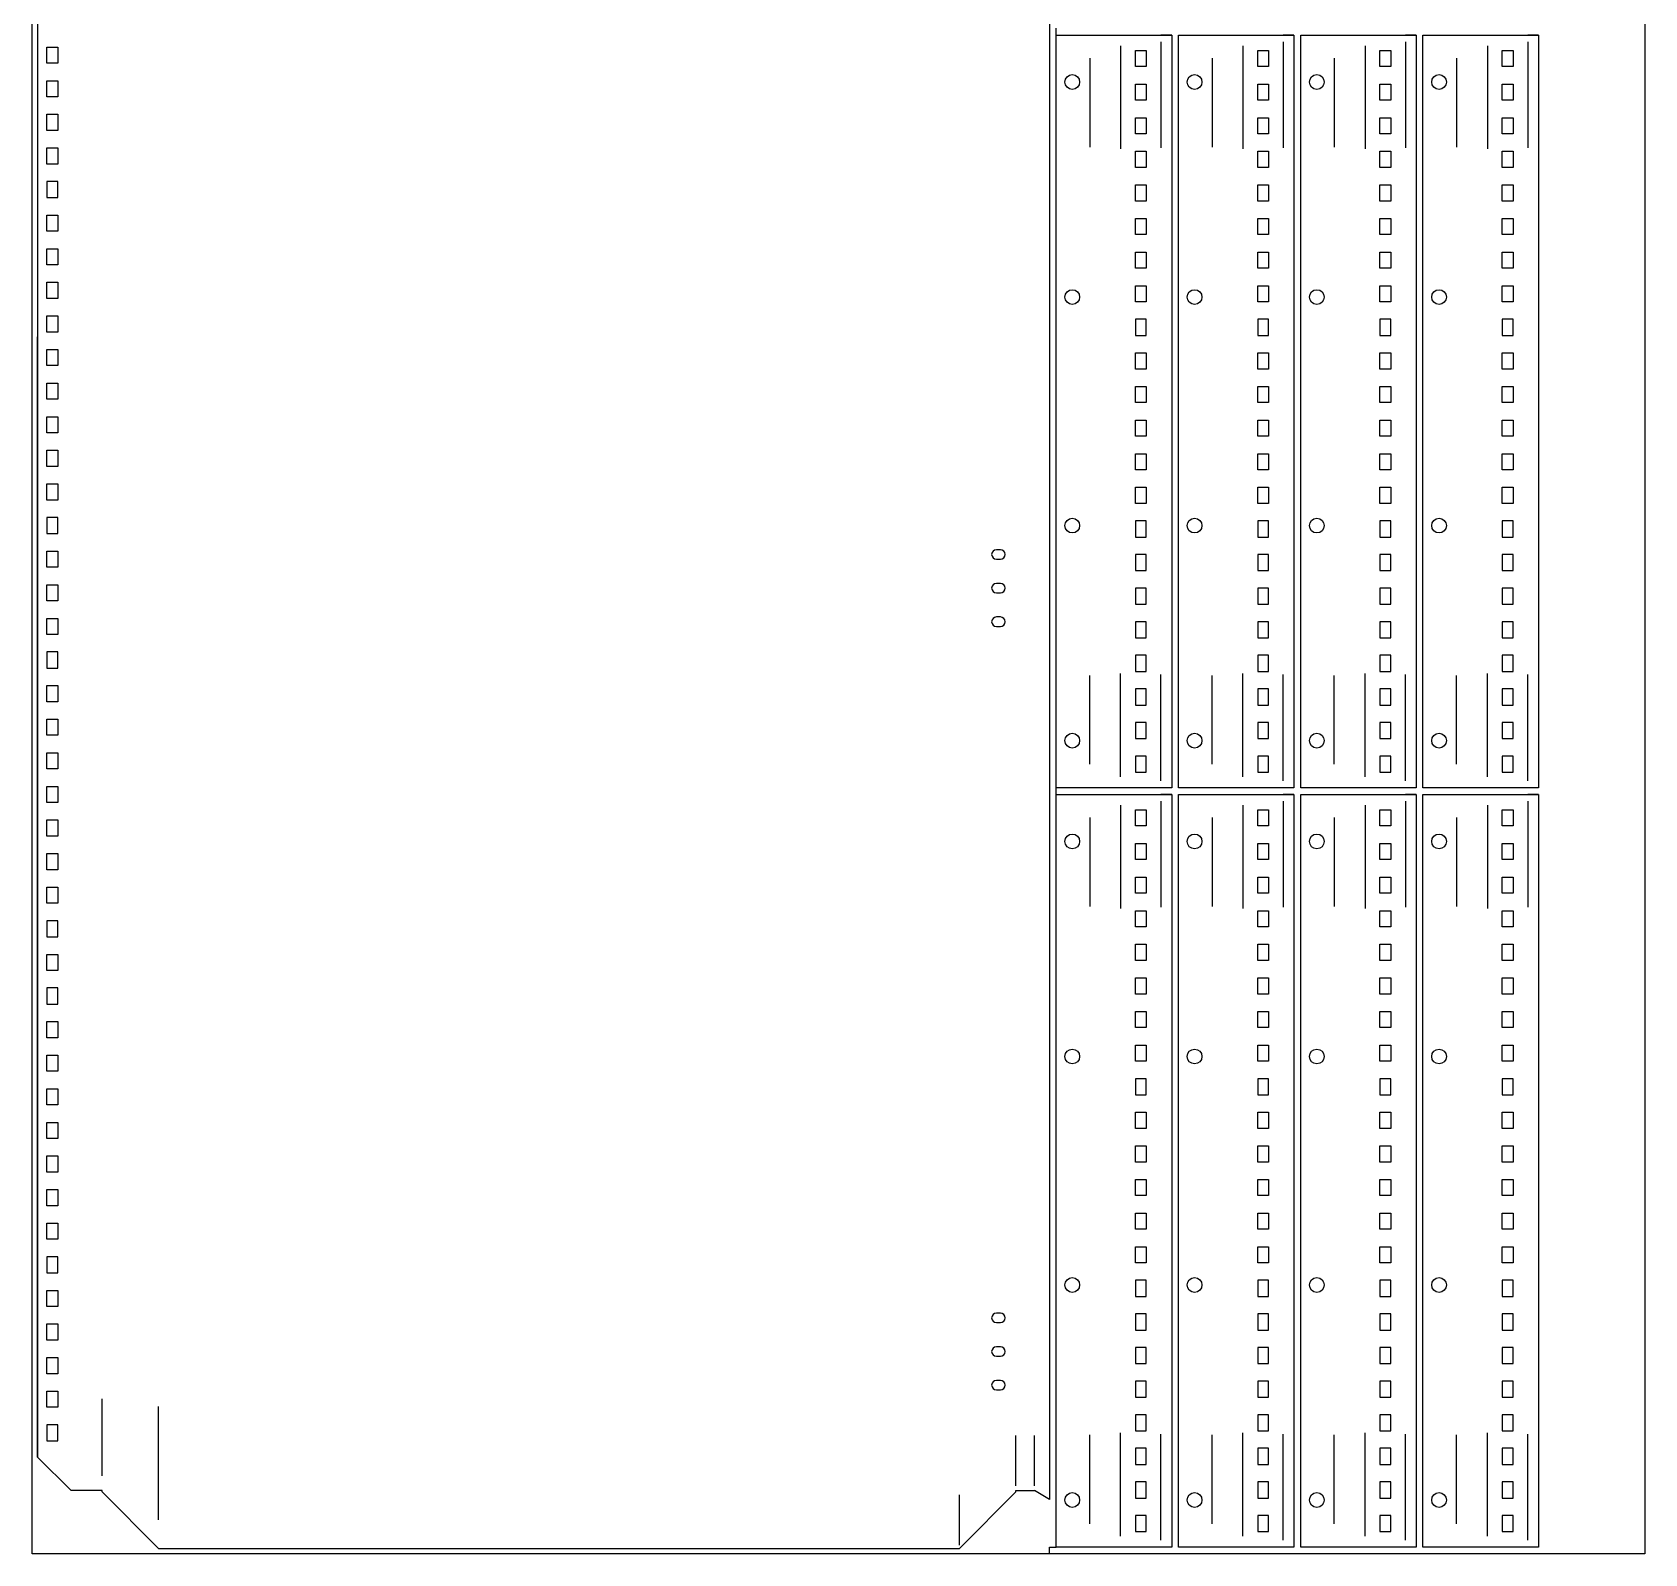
# Model space of a CAD drawing. Header units: millimetres. Extents: x 4422 to 11886, y 3045 to 5549.
# Drawn here: x 7563 to 8763, y 3045 to 4177 of the extents above; entities that cross this region are included whole.
import ezdxf

# ---------------------------------------------------------------- set-up
doc = ezdxf.new("R2010")
doc.units = ezdxf.units.MM

msp = doc.modelspace()

# ---------------------------------------------------------------- linework, layer by layer
for p, q in [((7563.1, 3044.9), (7563.1, 5444.9)), ((8763.1, 5444.9), (8763.1, 3044.9)), ((8320.1, 5009.4), (8320.1, 3085.4)), ((7567.1, 4978.9), (7567.1, 3116.9)), ((8325.1, 4174.9), (8325.1, 4179.9)), ((8325.1, 3614.9), (8325.1, 4174.9)), ((8325.1, 4174.9), (8411.1, 4174.9)), ((8325.1, 4174.9), (8350.1, 4174.9)), ((8325.1, 4174.9), (8337.1, 4174.9)), ((8350.1, 4174.9), (8373.1, 4174.9)), ((8373.1, 4166.8), (8373.1, 4090.1)), ((8411.1, 4174.9), (8403.1, 4174.9)), ((8403.1, 4169.8), (8403.1, 4090.9)), ((8411.1, 4174.9), (8411.1, 3614.9)), ((8416.1, 3614.9), (8416.1, 4174.9)), ((8416.1, 4174.9), (8502.1, 4174.9)), ((8416.1, 4174.9), (8441.1, 4174.9)), ((8416.1, 4174.9), (8428.1, 4174.9)), ((8441.1, 4174.9), (8464.1, 4174.9)), ((8464.1, 4166.8), (8464.1, 4090.1)), ((8502.1, 4174.9), (8494.1, 4174.9)), ((8494.1, 4169.8), (8494.1, 4090.9)), ((8502.1, 4174.9), (8502.1, 3614.9)), ((8507.1, 3614.9), (8507.1, 4174.9)), ((8507.1, 4174.9), (8593.1, 4174.9)), ((8507.1, 4174.9), (8532.1, 4174.9)), ((8507.1, 4174.9), (8519.1, 4174.9)), ((8532.1, 4174.9), (8555.1, 4174.9)), ((8555.1, 4166.8), (8555.1, 4090.1)), ((8593.1, 4174.9), (8585.1, 4174.9)), ((8585.1, 4169.8), (8585.1, 4090.9)), ((8593.1, 4174.9), (8593.1, 3614.9)), ((8598.1, 3614.9), (8598.1, 4174.9)), ((8598.1, 4174.9), (8684.1, 4174.9)), ((8598.1, 4174.9), (8623.1, 4174.9)), ((8598.1, 4174.9), (8610.1, 4174.9)), ((8623.1, 4174.9), (8646.1, 4174.9)), ((8646.1, 4166.8), (8646.1, 4090.1)), ((8684.1, 4174.9), (8676.1, 4174.9)), ((8676.1, 4169.8), (8676.1, 4090.9)), ((8684.1, 4174.9), (8684.1, 3614.9)), ((8350.1, 4157.6), (8350.1, 4091.5)), ((8441.1, 4157.6), (8441.1, 4091.5)), ((8532.1, 4157.6), (8532.1, 4091.5)), ((8623.1, 4157.6), (8623.1, 4091.5)), ((8350.1, 3632.3), (8350.1, 3698.4)), ((8373.1, 3623.1), (8373.1, 3699.8)), ((8403.1, 3620.1), (8403.1, 3699)), ((8441.1, 3632.3), (8441.1, 3698.4)), ((8464.1, 3623.1), (8464.1, 3699.8)), ((8494.1, 3620.1), (8494.1, 3699)), ((8532.1, 3632.3), (8532.1, 3698.4)), ((8555.1, 3623.1), (8555.1, 3699.8)), ((8585.1, 3620.1), (8585.1, 3699)), ((8623.1, 3632.3), (8623.1, 3698.4)), ((8646.1, 3623.1), (8646.1, 3699.8)), ((8676.1, 3620.1), (8676.1, 3699)), ((8325.1, 3609.9), (8325.1, 3614.9)), ((8411.1, 3614.9), (8325.1, 3614.9)), ((8502.1, 3614.9), (8416.1, 3614.9)), ((8593.1, 3614.9), (8507.1, 3614.9)), ((8684.1, 3614.9), (8598.1, 3614.9)), ((8325.1, 3049.9), (8325.1, 3609.9)), ((8325.1, 3609.9), (8411.1, 3609.9)), ((8325.1, 3609.9), (8350.1, 3609.9)), ((8325.1, 3609.9), (8337.1, 3609.9)), ((8350.1, 3609.9), (8373.1, 3609.9)), ((8373.1, 3601.8), (8373.1, 3525.1)), ((8411.1, 3609.9), (8403.1, 3609.9)), ((8403.1, 3604.8), (8403.1, 3525.9)), ((8411.1, 3609.9), (8411.1, 3049.9)), ((8416.1, 3049.9), (8416.1, 3609.9)), ((8416.1, 3609.9), (8502.1, 3609.9)), ((8416.1, 3609.9), (8441.1, 3609.9)), ((8416.1, 3609.9), (8428.1, 3609.9)), ((8441.1, 3609.9), (8464.1, 3609.9)), ((8464.1, 3601.8), (8464.1, 3525.1)), ((8502.1, 3609.9), (8494.1, 3609.9)), ((8494.1, 3604.8), (8494.1, 3525.9)), ((8502.1, 3609.9), (8502.1, 3049.9)), ((8507.1, 3049.9), (8507.1, 3609.9)), ((8507.1, 3609.9), (8593.1, 3609.9)), ((8507.1, 3609.9), (8532.1, 3609.9)), ((8507.1, 3609.9), (8519.1, 3609.9)), ((8532.1, 3609.9), (8555.1, 3609.9)), ((8555.1, 3601.8), (8555.1, 3525.1)), ((8593.1, 3609.9), (8585.1, 3609.9)), ((8585.1, 3604.8), (8585.1, 3525.9)), ((8593.1, 3609.9), (8593.1, 3049.9)), ((8598.1, 3049.9), (8598.1, 3609.9)), ((8598.1, 3609.9), (8684.1, 3609.9)), ((8598.1, 3609.9), (8623.1, 3609.9)), ((8598.1, 3609.9), (8610.1, 3609.9)), ((8623.1, 3609.9), (8646.1, 3609.9)), ((8646.1, 3601.8), (8646.1, 3525.1)), ((8684.1, 3609.9), (8676.1, 3609.9)), ((8676.1, 3604.8), (8676.1, 3525.9)), ((8684.1, 3609.9), (8684.1, 3049.9)), ((8350.1, 3592.6), (8350.1, 3526.5)), ((8441.1, 3592.6), (8441.1, 3526.5)), ((8532.1, 3592.6), (8532.1, 3526.5)), ((8623.1, 3592.6), (8623.1, 3526.5)), ((7615.1, 3103), (7615.1, 3160.3)), ((7657.1, 3070.1), (7657.1, 3154.5)), ((8295.1, 3095.5), (8295.1, 3133)), ((8309.1, 3095.5), (8309.1, 3133)), ((8350.1, 3067.3), (8350.1, 3133.4)), ((8373.1, 3058.1), (8373.1, 3134.8)), ((8403.1, 3055.1), (8403.1, 3134)), ((8441.1, 3067.3), (8441.1, 3133.4)), ((8464.1, 3058.1), (8464.1, 3134.8)), ((8494.1, 3055.1), (8494.1, 3134)), ((8532.1, 3067.3), (8532.1, 3133.4)), ((8555.1, 3058.1), (8555.1, 3134.8)), ((8585.1, 3055.1), (8585.1, 3134)), ((8623.1, 3067.3), (8623.1, 3133.4)), ((8646.1, 3058.1), (8646.1, 3134.8)), ((8676.1, 3055.1), (8676.1, 3134)), ((7567.1, 3116.9), (7592.1, 3091.9)), ((7615.1, 3091.9), (7592.1, 3091.9)), ((7615.1, 3090.9), (7615.1, 3091.9)), ((7615.1, 3090.9), (7615.1, 3091.9)), ((7657.1, 3048.9), (7615.1, 3090.9)), ((7657.1, 3048.9), (7615.1, 3090.9)), ((8253.1, 3048.9), (8295.1, 3090.9)), ((8253.1, 3051.4), (8253.1, 3088.9)), ((8295.1, 3090.9), (8295.1, 3091.9)), ((8295.1, 3090.9), (8295.1, 3091.9)), ((8295.1, 3091.9), (8309.1, 3091.9)), ((8320.1, 3085.4), (8309.1, 3091.9)), ((7657.1, 3048.9), (8253.1, 3048.9)), ((8253.1, 3048.9), (8253.1, 3048.9)), ((8253.1, 3048.9), (8253.1, 3048.9)), ((8320.1, 3044.9), (8320.1, 3049.9)), ((8320.1, 3049.9), (8325.1, 3049.9)), ((8411.1, 3049.9), (8325.1, 3049.9)), ((8502.1, 3049.9), (8416.1, 3049.9)), ((8593.1, 3049.9), (8507.1, 3049.9)), ((8684.1, 3049.9), (8598.1, 3049.9)), ((8763.1, 3044.9), (7563.1, 3044.9))]:
    msp.add_line(p, q)
at = {"color": 1}
for p, q in [((7567.1, 4088.4), (7567.1, 3950.4)), ((7567.1, 3117.9), (7567.1, 3116.9)), ((7615.1, 3090.9), (7615.1, 3091.9)), ((7657.1, 3048.9), (7615.1, 3090.9))]:
    msp.add_line(p, q, dxfattribs=at)
for points in [[(7567.1, 4920.4), (7567.1, 4088.4)], [(7567.1, 3116.9), (7567.1, 3950.4)], [(7567.1, 3116.9), (7567.1, 3117.9)]]:
    msp.add_lwpolyline(points, dxfattribs=at)
at = {"color": 0}
for points in [[(7582.1, 4165.9), (7582.1, 4153.9), (7574.1, 4153.9), (7574.1, 4165.9)], [(8384.1, 4151.4), (8384.1, 4163.4), (8392.1, 4163.4), (8392.1, 4151.4)], [(8475.1, 4151.4), (8475.1, 4163.4), (8483.1, 4163.4), (8483.1, 4151.4)], [(8566.1, 4151.4), (8566.1, 4163.4), (8574.1, 4163.4), (8574.1, 4151.4)], [(8657.1, 4151.4), (8657.1, 4163.4), (8665.1, 4163.4), (8665.1, 4151.4)], [(7582.1, 4140.9), (7582.1, 4128.9), (7574.1, 4128.9), (7574.1, 4140.9)], [(8384.1, 4126.4), (8384.1, 4138.4), (8392.1, 4138.4), (8392.1, 4126.4)], [(8475.1, 4126.4), (8475.1, 4138.4), (8483.1, 4138.4), (8483.1, 4126.4)], [(8566.1, 4126.4), (8566.1, 4138.4), (8574.1, 4138.4), (8574.1, 4126.4)], [(8657.1, 4126.4), (8657.1, 4138.4), (8665.1, 4138.4), (8665.1, 4126.4)], [(7582.1, 4115.9), (7582.1, 4103.9), (7574.1, 4103.9), (7574.1, 4115.9)], [(8384.1, 4101.4), (8384.1, 4113.4), (8392.1, 4113.4), (8392.1, 4101.4)], [(8475.1, 4101.4), (8475.1, 4113.4), (8483.1, 4113.4), (8483.1, 4101.4)], [(8566.1, 4101.4), (8566.1, 4113.4), (8574.1, 4113.4), (8574.1, 4101.4)], [(8657.1, 4101.4), (8657.1, 4113.4), (8665.1, 4113.4), (8665.1, 4101.4)], [(7582.1, 4090.9), (7582.1, 4078.9), (7574.1, 4078.9), (7574.1, 4090.9)], [(8384.1, 4076.4), (8384.1, 4088.4), (8392.1, 4088.4), (8392.1, 4076.4)], [(8475.1, 4076.4), (8475.1, 4088.4), (8483.1, 4088.4), (8483.1, 4076.4)], [(8566.1, 4076.4), (8566.1, 4088.4), (8574.1, 4088.4), (8574.1, 4076.4)], [(8657.1, 4076.4), (8657.1, 4088.4), (8665.1, 4088.4), (8665.1, 4076.4)], [(7582.1, 4053.9), (7582.1, 4065.9), (7574.1, 4065.9), (7574.1, 4053.9)], [(8384.1, 4051.4), (8384.1, 4063.4), (8392.1, 4063.4), (8392.1, 4051.4)], [(8475.1, 4051.4), (8475.1, 4063.4), (8483.1, 4063.4), (8483.1, 4051.4)], [(8566.1, 4051.4), (8566.1, 4063.4), (8574.1, 4063.4), (8574.1, 4051.4)], [(8657.1, 4051.4), (8657.1, 4063.4), (8665.1, 4063.4), (8665.1, 4051.4)], [(7582.1, 4040.9), (7582.1, 4028.9), (7574.1, 4028.9), (7574.1, 4040.9)], [(8384.1, 4026.4), (8384.1, 4038.4), (8392.1, 4038.4), (8392.1, 4026.4)], [(8475.1, 4026.4), (8475.1, 4038.4), (8483.1, 4038.4), (8483.1, 4026.4)], [(8566.1, 4026.4), (8566.1, 4038.4), (8574.1, 4038.4), (8574.1, 4026.4)], [(8657.1, 4026.4), (8657.1, 4038.4), (8665.1, 4038.4), (8665.1, 4026.4)], [(7582.1, 4015.9), (7582.1, 4003.9), (7574.1, 4003.9), (7574.1, 4015.9)], [(8384.1, 4001.4), (8384.1, 4013.4), (8392.1, 4013.4), (8392.1, 4001.4)], [(8475.1, 4001.4), (8475.1, 4013.4), (8483.1, 4013.4), (8483.1, 4001.4)], [(8566.1, 4001.4), (8566.1, 4013.4), (8574.1, 4013.4), (8574.1, 4001.4)], [(8657.1, 4001.4), (8657.1, 4013.4), (8665.1, 4013.4), (8665.1, 4001.4)], [(7582.1, 3990.9), (7582.1, 3978.9), (7574.1, 3978.9), (7574.1, 3990.9)], [(8384.1, 3976.4), (8384.1, 3988.4), (8392.1, 3988.4), (8392.1, 3976.4)], [(8475.1, 3976.4), (8475.1, 3988.4), (8483.1, 3988.4), (8483.1, 3976.4)], [(8566.1, 3976.4), (8566.1, 3988.4), (8574.1, 3988.4), (8574.1, 3976.4)], [(8657.1, 3976.4), (8657.1, 3988.4), (8665.1, 3988.4), (8665.1, 3976.4)], [(7582.1, 3965.9), (7582.1, 3953.9), (7574.1, 3953.9), (7574.1, 3965.9)], [(8384.1, 3963.4), (8384.1, 3951.4), (8392.1, 3951.4), (8392.1, 3963.4)], [(8475.1, 3963.4), (8475.1, 3951.4), (8483.1, 3951.4), (8483.1, 3963.4)], [(8566.1, 3963.4), (8566.1, 3951.4), (8574.1, 3951.4), (8574.1, 3963.4)], [(8657.1, 3963.4), (8657.1, 3951.4), (8665.1, 3951.4), (8665.1, 3963.4)], [(7582.1, 3940.9), (7582.1, 3928.9), (7574.1, 3928.9), (7574.1, 3940.9)], [(8384.1, 3926.4), (8384.1, 3938.4), (8392.1, 3938.4), (8392.1, 3926.4)], [(8475.1, 3926.4), (8475.1, 3938.4), (8483.1, 3938.4), (8483.1, 3926.4)], [(8566.1, 3926.4), (8566.1, 3938.4), (8574.1, 3938.4), (8574.1, 3926.4)], [(8657.1, 3926.4), (8657.1, 3938.4), (8665.1, 3938.4), (8665.1, 3926.4)], [(7582.1, 3915.9), (7582.1, 3903.9), (7574.1, 3903.9), (7574.1, 3915.9)], [(8384.1, 3901.4), (8384.1, 3913.4), (8392.1, 3913.4), (8392.1, 3901.4)], [(8475.1, 3901.4), (8475.1, 3913.4), (8483.1, 3913.4), (8483.1, 3901.4)], [(8566.1, 3901.4), (8566.1, 3913.4), (8574.1, 3913.4), (8574.1, 3901.4)], [(8657.1, 3901.4), (8657.1, 3913.4), (8665.1, 3913.4), (8665.1, 3901.4)], [(7582.1, 3890.9), (7582.1, 3878.9), (7574.1, 3878.9), (7574.1, 3890.9)], [(8384.1, 3876.4), (8384.1, 3888.4), (8392.1, 3888.4), (8392.1, 3876.4)], [(8475.1, 3876.4), (8475.1, 3888.4), (8483.1, 3888.4), (8483.1, 3876.4)], [(8566.1, 3876.4), (8566.1, 3888.4), (8574.1, 3888.4), (8574.1, 3876.4)], [(8657.1, 3876.4), (8657.1, 3888.4), (8665.1, 3888.4), (8665.1, 3876.4)], [(7582.1, 3865.9), (7582.1, 3853.9), (7574.1, 3853.9), (7574.1, 3865.9)], [(8384.1, 3851.4), (8384.1, 3863.4), (8392.1, 3863.4), (8392.1, 3851.4)], [(8475.1, 3851.4), (8475.1, 3863.4), (8483.1, 3863.4), (8483.1, 3851.4)], [(8566.1, 3851.4), (8566.1, 3863.4), (8574.1, 3863.4), (8574.1, 3851.4)], [(8657.1, 3851.4), (8657.1, 3863.4), (8665.1, 3863.4), (8665.1, 3851.4)], [(7582.1, 3840.9), (7582.1, 3828.9), (7574.1, 3828.9), (7574.1, 3840.9)], [(8384.1, 3826.4), (8384.1, 3838.4), (8392.1, 3838.4), (8392.1, 3826.4)], [(8475.1, 3826.4), (8475.1, 3838.4), (8483.1, 3838.4), (8483.1, 3826.4)], [(8566.1, 3826.4), (8566.1, 3838.4), (8574.1, 3838.4), (8574.1, 3826.4)], [(8657.1, 3826.4), (8657.1, 3838.4), (8665.1, 3838.4), (8665.1, 3826.4)], [(7582.1, 3803.9), (7582.1, 3815.9), (7574.1, 3815.9), (7574.1, 3803.9)], [(8384.1, 3813.4), (8384.1, 3801.4), (8392.1, 3801.4), (8392.1, 3813.4)], [(8475.1, 3813.4), (8475.1, 3801.4), (8483.1, 3801.4), (8483.1, 3813.4)], [(8566.1, 3813.4), (8566.1, 3801.4), (8574.1, 3801.4), (8574.1, 3813.4)], [(8657.1, 3813.4), (8657.1, 3801.4), (8665.1, 3801.4), (8665.1, 3813.4)], [(7582.1, 3790.9), (7582.1, 3778.9), (7574.1, 3778.9), (7574.1, 3790.9)], [(8384.1, 3788.4), (8384.1, 3776.4), (8392.1, 3776.4), (8392.1, 3788.4)], [(8475.1, 3788.4), (8475.1, 3776.4), (8483.1, 3776.4), (8483.1, 3788.4)], [(8566.1, 3788.4), (8566.1, 3776.4), (8574.1, 3776.4), (8574.1, 3788.4)], [(8657.1, 3788.4), (8657.1, 3776.4), (8665.1, 3776.4), (8665.1, 3788.4)], [(7582.1, 3765.9), (7582.1, 3753.9), (7574.1, 3753.9), (7574.1, 3765.9)], [(8384.1, 3763.4), (8384.1, 3751.4), (8392.1, 3751.4), (8392.1, 3763.4)], [(8475.1, 3763.4), (8475.1, 3751.4), (8483.1, 3751.4), (8483.1, 3763.4)], [(8566.1, 3763.4), (8566.1, 3751.4), (8574.1, 3751.4), (8574.1, 3763.4)], [(8657.1, 3763.4), (8657.1, 3751.4), (8665.1, 3751.4), (8665.1, 3763.4)], [(7582.1, 3740.9), (7582.1, 3728.9), (7574.1, 3728.9), (7574.1, 3740.9)], [(8384.1, 3738.4), (8384.1, 3726.4), (8392.1, 3726.4), (8392.1, 3738.4)], [(8475.1, 3738.4), (8475.1, 3726.4), (8483.1, 3726.4), (8483.1, 3738.4)], [(8566.1, 3738.4), (8566.1, 3726.4), (8574.1, 3726.4), (8574.1, 3738.4)], [(8657.1, 3738.4), (8657.1, 3726.4), (8665.1, 3726.4), (8665.1, 3738.4)], [(7582.1, 3703.9), (7582.1, 3715.9), (7574.1, 3715.9), (7574.1, 3703.9)], [(8384.1, 3713.4), (8384.1, 3701.4), (8392.1, 3701.4), (8392.1, 3713.4)], [(8475.1, 3713.4), (8475.1, 3701.4), (8483.1, 3701.4), (8483.1, 3713.4)], [(8566.1, 3713.4), (8566.1, 3701.4), (8574.1, 3701.4), (8574.1, 3713.4)], [(8657.1, 3713.4), (8657.1, 3701.4), (8665.1, 3701.4), (8665.1, 3713.4)], [(7582.1, 3690.9), (7582.1, 3678.9), (7574.1, 3678.9), (7574.1, 3690.9)], [(8384.1, 3688.4), (8384.1, 3676.4), (8392.1, 3676.4), (8392.1, 3688.4)], [(8475.1, 3688.4), (8475.1, 3676.4), (8483.1, 3676.4), (8483.1, 3688.4)], [(8566.1, 3688.4), (8566.1, 3676.4), (8574.1, 3676.4), (8574.1, 3688.4)], [(8657.1, 3688.4), (8657.1, 3676.4), (8665.1, 3676.4), (8665.1, 3688.4)], [(7582.1, 3665.9), (7582.1, 3653.9), (7574.1, 3653.9), (7574.1, 3665.9)], [(8384.1, 3663.4), (8384.1, 3651.4), (8392.1, 3651.4), (8392.1, 3663.4)], [(8475.1, 3663.4), (8475.1, 3651.4), (8483.1, 3651.4), (8483.1, 3663.4)], [(8566.1, 3663.4), (8566.1, 3651.4), (8574.1, 3651.4), (8574.1, 3663.4)], [(8657.1, 3663.4), (8657.1, 3651.4), (8665.1, 3651.4), (8665.1, 3663.4)], [(7582.1, 3640.9), (7582.1, 3628.9), (7574.1, 3628.9), (7574.1, 3640.9)], [(8384.1, 3638.4), (8384.1, 3626.4), (8392.1, 3626.4), (8392.1, 3638.4)], [(8475.1, 3638.4), (8475.1, 3626.4), (8483.1, 3626.4), (8483.1, 3638.4)], [(8566.1, 3638.4), (8566.1, 3626.4), (8574.1, 3626.4), (8574.1, 3638.4)], [(8657.1, 3638.4), (8657.1, 3626.4), (8665.1, 3626.4), (8665.1, 3638.4)], [(7582.1, 3615.9), (7582.1, 3603.9), (7574.1, 3603.9), (7574.1, 3615.9)], [(7582.1, 3590.9), (7582.1, 3578.9), (7574.1, 3578.9), (7574.1, 3590.9)], [(8384.1, 3586.4), (8384.1, 3598.4), (8392.1, 3598.4), (8392.1, 3586.4)], [(8475.1, 3586.4), (8475.1, 3598.4), (8483.1, 3598.4), (8483.1, 3586.4)], [(8566.1, 3586.4), (8566.1, 3598.4), (8574.1, 3598.4), (8574.1, 3586.4)], [(8657.1, 3586.4), (8657.1, 3598.4), (8665.1, 3598.4), (8665.1, 3586.4)], [(7582.1, 3565.9), (7582.1, 3553.9), (7574.1, 3553.9), (7574.1, 3565.9)], [(8384.1, 3561.4), (8384.1, 3573.4), (8392.1, 3573.4), (8392.1, 3561.4)], [(8475.1, 3561.4), (8475.1, 3573.4), (8483.1, 3573.4), (8483.1, 3561.4)], [(8566.1, 3561.4), (8566.1, 3573.4), (8574.1, 3573.4), (8574.1, 3561.4)], [(8657.1, 3561.4), (8657.1, 3573.4), (8665.1, 3573.4), (8665.1, 3561.4)], [(7582.1, 3540.9), (7582.1, 3528.9), (7574.1, 3528.9), (7574.1, 3540.9)], [(8384.1, 3536.4), (8384.1, 3548.4), (8392.1, 3548.4), (8392.1, 3536.4)], [(8475.1, 3536.4), (8475.1, 3548.4), (8483.1, 3548.4), (8483.1, 3536.4)], [(8566.1, 3536.4), (8566.1, 3548.4), (8574.1, 3548.4), (8574.1, 3536.4)], [(8657.1, 3536.4), (8657.1, 3548.4), (8665.1, 3548.4), (8665.1, 3536.4)], [(8384.1, 3511.4), (8384.1, 3523.4), (8392.1, 3523.4), (8392.1, 3511.4)], [(8475.1, 3511.4), (8475.1, 3523.4), (8483.1, 3523.4), (8483.1, 3511.4)], [(8566.1, 3511.4), (8566.1, 3523.4), (8574.1, 3523.4), (8574.1, 3511.4)], [(8657.1, 3511.4), (8657.1, 3523.4), (8665.1, 3523.4), (8665.1, 3511.4)], [(7582.1, 3503.9), (7582.1, 3515.9), (7574.1, 3515.9), (7574.1, 3503.9)], [(8384.1, 3486.4), (8384.1, 3498.4), (8392.1, 3498.4), (8392.1, 3486.4)], [(8475.1, 3486.4), (8475.1, 3498.4), (8483.1, 3498.4), (8483.1, 3486.4)], [(8566.1, 3486.4), (8566.1, 3498.4), (8574.1, 3498.4), (8574.1, 3486.4)], [(8657.1, 3486.4), (8657.1, 3498.4), (8665.1, 3498.4), (8665.1, 3486.4)], [(7582.1, 3490.9), (7582.1, 3478.9), (7574.1, 3478.9), (7574.1, 3490.9)], [(8384.1, 3461.4), (8384.1, 3473.4), (8392.1, 3473.4), (8392.1, 3461.4)], [(8475.1, 3461.4), (8475.1, 3473.4), (8483.1, 3473.4), (8483.1, 3461.4)], [(8566.1, 3461.4), (8566.1, 3473.4), (8574.1, 3473.4), (8574.1, 3461.4)], [(8657.1, 3461.4), (8657.1, 3473.4), (8665.1, 3473.4), (8665.1, 3461.4)], [(7582.1, 3453.9), (7582.1, 3465.9), (7574.1, 3465.9), (7574.1, 3453.9)], [(8384.1, 3436.4), (8384.1, 3448.4), (8392.1, 3448.4), (8392.1, 3436.4)], [(8475.1, 3436.4), (8475.1, 3448.4), (8483.1, 3448.4), (8483.1, 3436.4)], [(8566.1, 3436.4), (8566.1, 3448.4), (8574.1, 3448.4), (8574.1, 3436.4)], [(8657.1, 3436.4), (8657.1, 3448.4), (8665.1, 3448.4), (8665.1, 3436.4)], [(7582.1, 3440.9), (7582.1, 3428.9), (7574.1, 3428.9), (7574.1, 3440.9)], [(8384.1, 3411.4), (8384.1, 3423.4), (8392.1, 3423.4), (8392.1, 3411.4)], [(8475.1, 3411.4), (8475.1, 3423.4), (8483.1, 3423.4), (8483.1, 3411.4)], [(8566.1, 3411.4), (8566.1, 3423.4), (8574.1, 3423.4), (8574.1, 3411.4)], [(8657.1, 3411.4), (8657.1, 3423.4), (8665.1, 3423.4), (8665.1, 3411.4)], [(7582.1, 3415.9), (7582.1, 3403.9), (7574.1, 3403.9), (7574.1, 3415.9)], [(8384.1, 3398.4), (8384.1, 3386.4), (8392.1, 3386.4), (8392.1, 3398.4)], [(8475.1, 3398.4), (8475.1, 3386.4), (8483.1, 3386.4), (8483.1, 3398.4)], [(8566.1, 3398.4), (8566.1, 3386.4), (8574.1, 3386.4), (8574.1, 3398.4)], [(8657.1, 3398.4), (8657.1, 3386.4), (8665.1, 3386.4), (8665.1, 3398.4)], [(7582.1, 3390.9), (7582.1, 3378.9), (7574.1, 3378.9), (7574.1, 3390.9)], [(8384.1, 3361.4), (8384.1, 3373.4), (8392.1, 3373.4), (8392.1, 3361.4)], [(8475.1, 3361.4), (8475.1, 3373.4), (8483.1, 3373.4), (8483.1, 3361.4)], [(8566.1, 3361.4), (8566.1, 3373.4), (8574.1, 3373.4), (8574.1, 3361.4)], [(8657.1, 3361.4), (8657.1, 3373.4), (8665.1, 3373.4), (8665.1, 3361.4)], [(7582.1, 3365.9), (7582.1, 3353.9), (7574.1, 3353.9), (7574.1, 3365.9)], [(8384.1, 3336.4), (8384.1, 3348.4), (8392.1, 3348.4), (8392.1, 3336.4)], [(8475.1, 3336.4), (8475.1, 3348.4), (8483.1, 3348.4), (8483.1, 3336.4)], [(8566.1, 3336.4), (8566.1, 3348.4), (8574.1, 3348.4), (8574.1, 3336.4)], [(8657.1, 3336.4), (8657.1, 3348.4), (8665.1, 3348.4), (8665.1, 3336.4)], [(7582.1, 3340.9), (7582.1, 3328.9), (7574.1, 3328.9), (7574.1, 3340.9)], [(7582.1, 3315.9), (7582.1, 3303.9), (7574.1, 3303.9), (7574.1, 3315.9)], [(8384.1, 3311.4), (8384.1, 3323.4), (8392.1, 3323.4), (8392.1, 3311.4)], [(8475.1, 3311.4), (8475.1, 3323.4), (8483.1, 3323.4), (8483.1, 3311.4)], [(8566.1, 3311.4), (8566.1, 3323.4), (8574.1, 3323.4), (8574.1, 3311.4)], [(8657.1, 3311.4), (8657.1, 3323.4), (8665.1, 3323.4), (8665.1, 3311.4)], [(7582.1, 3290.9), (7582.1, 3278.9), (7574.1, 3278.9), (7574.1, 3290.9)], [(8384.1, 3286.4), (8384.1, 3298.4), (8392.1, 3298.4), (8392.1, 3286.4)], [(8475.1, 3286.4), (8475.1, 3298.4), (8483.1, 3298.4), (8483.1, 3286.4)], [(8566.1, 3286.4), (8566.1, 3298.4), (8574.1, 3298.4), (8574.1, 3286.4)], [(8657.1, 3286.4), (8657.1, 3298.4), (8665.1, 3298.4), (8665.1, 3286.4)], [(7582.1, 3253.9), (7582.1, 3265.9), (7574.1, 3265.9), (7574.1, 3253.9)], [(8384.1, 3261.4), (8384.1, 3273.4), (8392.1, 3273.4), (8392.1, 3261.4)], [(8475.1, 3261.4), (8475.1, 3273.4), (8483.1, 3273.4), (8483.1, 3261.4)], [(8566.1, 3261.4), (8566.1, 3273.4), (8574.1, 3273.4), (8574.1, 3261.4)], [(8657.1, 3261.4), (8657.1, 3273.4), (8665.1, 3273.4), (8665.1, 3261.4)], [(7582.1, 3240.9), (7582.1, 3228.9), (7574.1, 3228.9), (7574.1, 3240.9)], [(8384.1, 3248.4), (8384.1, 3236.4), (8392.1, 3236.4), (8392.1, 3248.4)], [(8475.1, 3248.4), (8475.1, 3236.4), (8483.1, 3236.4), (8483.1, 3248.4)], [(8566.1, 3248.4), (8566.1, 3236.4), (8574.1, 3236.4), (8574.1, 3248.4)], [(8657.1, 3248.4), (8657.1, 3236.4), (8665.1, 3236.4), (8665.1, 3248.4)], [(8384.1, 3223.4), (8384.1, 3211.4), (8392.1, 3211.4), (8392.1, 3223.4)], [(8475.1, 3223.4), (8475.1, 3211.4), (8483.1, 3211.4), (8483.1, 3223.4)], [(8566.1, 3223.4), (8566.1, 3211.4), (8574.1, 3211.4), (8574.1, 3223.4)], [(8657.1, 3223.4), (8657.1, 3211.4), (8665.1, 3211.4), (8665.1, 3223.4)], [(7582.1, 3215.9), (7582.1, 3203.9), (7574.1, 3203.9), (7574.1, 3215.9)], [(8384.1, 3198.4), (8384.1, 3186.4), (8392.1, 3186.4), (8392.1, 3198.4)], [(8475.1, 3198.4), (8475.1, 3186.4), (8483.1, 3186.4), (8483.1, 3198.4)], [(8566.1, 3198.4), (8566.1, 3186.4), (8574.1, 3186.4), (8574.1, 3198.4)], [(8657.1, 3198.4), (8657.1, 3186.4), (8665.1, 3186.4), (8665.1, 3198.4)], [(7582.1, 3190.9), (7582.1, 3178.9), (7574.1, 3178.9), (7574.1, 3190.9)], [(8384.1, 3173.4), (8384.1, 3161.4), (8392.1, 3161.4), (8392.1, 3173.4)], [(8475.1, 3173.4), (8475.1, 3161.4), (8483.1, 3161.4), (8483.1, 3173.4)], [(8566.1, 3173.4), (8566.1, 3161.4), (8574.1, 3161.4), (8574.1, 3173.4)], [(8657.1, 3173.4), (8657.1, 3161.4), (8665.1, 3161.4), (8665.1, 3173.4)], [(7582.1, 3165.9), (7582.1, 3153.9), (7574.1, 3153.9), (7574.1, 3165.9)], [(8384.1, 3148.4), (8384.1, 3136.4), (8392.1, 3136.4), (8392.1, 3148.4)], [(8475.1, 3148.4), (8475.1, 3136.4), (8483.1, 3136.4), (8483.1, 3148.4)], [(8566.1, 3148.4), (8566.1, 3136.4), (8574.1, 3136.4), (8574.1, 3148.4)], [(8657.1, 3148.4), (8657.1, 3136.4), (8665.1, 3136.4), (8665.1, 3148.4)], [(7582.1, 3128.9), (7582.1, 3140.9), (7574.1, 3140.9), (7574.1, 3128.9)], [(8384.1, 3123.4), (8384.1, 3111.4), (8392.1, 3111.4), (8392.1, 3123.4)], [(8475.1, 3123.4), (8475.1, 3111.4), (8483.1, 3111.4), (8483.1, 3123.4)], [(8566.1, 3123.4), (8566.1, 3111.4), (8574.1, 3111.4), (8574.1, 3123.4)], [(8657.1, 3123.4), (8657.1, 3111.4), (8665.1, 3111.4), (8665.1, 3123.4)], [(8384.1, 3098.4), (8384.1, 3086.4), (8392.1, 3086.4), (8392.1, 3098.4)], [(8475.1, 3098.4), (8475.1, 3086.4), (8483.1, 3086.4), (8483.1, 3098.4)], [(8566.1, 3098.4), (8566.1, 3086.4), (8574.1, 3086.4), (8574.1, 3098.4)], [(8657.1, 3098.4), (8657.1, 3086.4), (8665.1, 3086.4), (8665.1, 3098.4)], [(8384.1, 3073.4), (8384.1, 3061.4), (8392.1, 3061.4), (8392.1, 3073.4)], [(8475.1, 3073.4), (8475.1, 3061.4), (8483.1, 3061.4), (8483.1, 3073.4)], [(8566.1, 3073.4), (8566.1, 3061.4), (8574.1, 3061.4), (8574.1, 3073.4)], [(8657.1, 3073.4), (8657.1, 3061.4), (8665.1, 3061.4), (8665.1, 3073.4)]]:
    msp.add_lwpolyline(points, close=True, dxfattribs=at)
for points in [[(8283.6, 3791.9), (8280.6, 3791.9)], [(8280.6, 3784.9), (8283.6, 3784.9)], [(8283.6, 3766.9), (8280.6, 3766.9)], [(8280.6, 3759.9), (8283.6, 3759.9)], [(8283.6, 3741.9), (8280.6, 3741.9)], [(8280.6, 3734.9), (8283.6, 3734.9)], [(8283.6, 3223.9), (8280.6, 3223.9)], [(8280.6, 3216.9), (8283.6, 3216.9)], [(8283.6, 3198.9), (8280.6, 3198.9)], [(8280.6, 3191.9), (8283.6, 3191.9)], [(8283.6, 3173.9), (8280.6, 3173.9)], [(8280.6, 3166.9), (8283.6, 3166.9)]]:
    msp.add_lwpolyline(points)
for centre in [(8337.1, 4139.9), (8428.1, 4139.9), (8519.1, 4139.9), (8610.1, 4139.9), (8337.1, 3979.9), (8428.1, 3979.9), (8519.1, 3979.9), (8610.1, 3979.9), (8337.1, 3809.9), (8428.1, 3809.9), (8519.1, 3809.9), (8610.1, 3809.9), (8337.1, 3649.9), (8428.1, 3649.9), (8519.1, 3649.9), (8610.1, 3649.9), (8337.1, 3574.9), (8428.1, 3574.9), (8519.1, 3574.9), (8610.1, 3574.9), (8337.1, 3414.9), (8428.1, 3414.9), (8519.1, 3414.9), (8610.1, 3414.9), (8337.1, 3244.9), (8428.1, 3244.9), (8519.1, 3244.9), (8610.1, 3244.9), (8337.1, 3084.9), (8428.1, 3084.9), (8519.1, 3084.9), (8610.1, 3084.9)]:
    msp.add_circle(centre, 5.5)
for centre, start, end in [((8280.6, 3788.4), 90, 270), ((8283.6, 3788.4), 270, 90), ((8280.6, 3763.4), 90, 270), ((8283.6, 3763.4), 270, 90), ((8280.6, 3738.4), 90, 270), ((8283.6, 3738.4), 270, 90), ((8280.6, 3220.4), 90, 270), ((8283.6, 3220.4), 270, 90), ((8280.6, 3195.4), 90, 270), ((8283.6, 3195.4), 270, 90), ((8280.6, 3170.4), 90, 270), ((8283.6, 3170.4), 270, 90)]:
    msp.add_arc(centre, 3.5, start, end)

doc.saveas('drawing.dxf')
